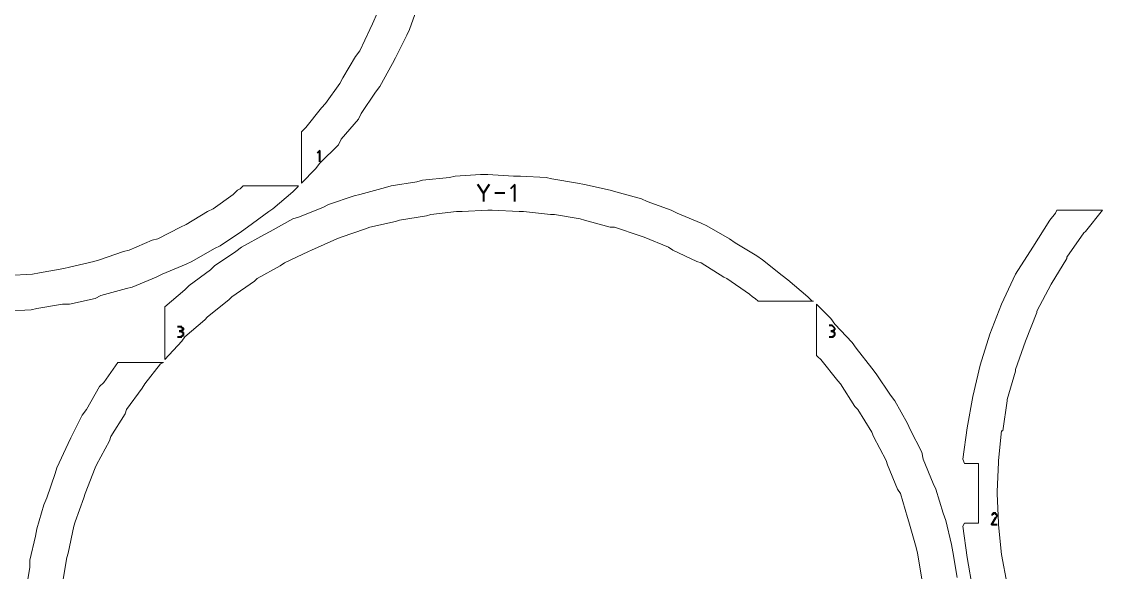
# Model space of a CAD drawing. Header units: millimetres. Extents: x -99 to 99, y -143 to 131.
# Drawn here: x -32.9 to 43.1, y -36.7 to 2 of the extents above; entities that cross this region are included whole.
import ezdxf

# ---------------------------------------------------------------- set-up
doc = ezdxf.new("R2010")
doc.units = ezdxf.units.MM
doc.header["$MEASUREMENT"] = 0
doc.layers.add('layer 1', color=7, linetype='Continuous')

msp = doc.modelspace()

# ---------------------------------------------------------------- linework, layer by layer
at = {"layer": 'layer 1', "color": 5, "lineweight": 13}
for points in [[(-7.545, 3.4617), (-7.545, 3.4617), (-8.2435, 1.8636), (-8.2435, 1.8636)], [(-5.6427, 1.4641), (-5.6427, 1.4641), (-5.0447, 3.1627), (-5.0447, 3.1627)], [(-8.2435, 1.8636), (-8.2435, 1.8636), (-8.4446, 1.4641), (-8.4446, 1.4641)], [(-8.4446, 1.4641), (-8.4446, 1.4641), (-9.1431, -0.0361), (-9.1431, -0.0361)], [(-6.6428, -0.5362), (-6.6428, -0.5362), (-5.8438, 1.0619), (-5.8438, 1.0619)], [(-5.8438, 1.0619), (-5.8438, 1.0619), (-5.6427, 1.4641), (-5.6427, 1.4641)], [(-9.4448, -0.4383), (-9.4448, -0.4383), (-10.3443, -1.9385), (-10.3443, -1.9385)], [(-9.1431, -0.0361), (-9.1431, -0.0361), (-9.4448, -0.4383), (-9.4448, -0.4383)], [(-6.8439, -0.9384), (-6.8439, -0.9384), (-6.6428, -0.5362), (-6.6428, -0.5362)], [(-7.7435, -2.5364), (-7.7435, -2.5364), (-6.8439, -0.9384), (-6.8439, -0.9384)], [(-10.3443, -1.9385), (-10.3443, -1.9385), (-10.5454, -2.338), (-10.5454, -2.338)], [(-10.5454, -2.338), (-10.5454, -2.338), (-11.5455, -3.7377), (-11.5455, -3.7377)], [(-9.0452, -4.4362), (-9.0452, -4.4362), (-8.0451, -2.936), (-8.0451, -2.936)], [(-8.0451, -2.936), (-8.0451, -2.936), (-7.7435, -2.5364), (-7.7435, -2.5364)], [(-11.5455, -3.7377), (-11.5455, -3.7377), (-11.8445, -4.0366), (-11.8445, -4.0366)], [(-11.8445, -4.0366), (-11.8445, -4.0366), (-12.9452, -5.4363), (-12.9452, -5.4363)], [(-9.2437, -4.8383), (-9.2437, -4.8383), (-9.0452, -4.4362), (-9.0452, -4.4362)], [(-10.4449, -6.238), (-10.4449, -6.238), (-9.2437, -4.8383), (-9.2437, -4.8383)], [(-12.9452, -5.4363), (-12.9452, -5.4363), (-13.2442, -5.7379), (-13.2442, -5.7379)], [(-13.2442, -5.7379), (-13.2442, -5.7379), (-13.2442, -5.7379), (-13.2442, -5.7379)], [(-13.2442, -5.7379), (-13.2442, -5.7379), (-13.2442, -9.3362), (-13.2442, -9.3362)], [(-11.9451, -7.9366), (-11.9451, -7.9366), (-10.6433, -6.6375), (-10.6433, -6.6375)], [(-10.6433, -6.6375), (-10.6433, -6.6375), (-10.4449, -6.238), (-10.4449, -6.238)], [(-13.2442, -9.3362), (-13.2442, -9.3362), (-12.244, -8.3388), (-12.244, -8.3388)], [(-12.244, -8.3388), (-12.244, -8.3388), (-11.9451, -7.9366), (-11.9451, -7.9366)], [(-2.8434, -8.9367), (-2.8434, -8.9367), (-4.7431, -9.1378), (-4.7431, -9.1378)], [(-2.4439, -8.8362), (-2.4439, -8.8362), (-2.8434, -8.9367), (-2.8434, -8.9367)], [(-0.6447, -8.7383), (-0.6447, -8.7383), (-2.4439, -8.8362), (-2.4439, -8.8362)], [(-0.1447, -8.7383), (-0.1447, -8.7383), (-0.6447, -8.7383), (-0.6447, -8.7383)], [(1.6572, -8.8362), (1.6572, -8.8362), (-0.1447, -8.7383), (-0.1447, -8.7383)], [(2.1572, -8.8362), (2.1572, -8.8362), (1.6572, -8.8362), (1.6572, -8.8362)], [(3.9564, -8.9367), (3.9564, -8.9367), (2.1572, -8.8362), (2.1572, -8.8362)], [(4.3559, -9.0373), (4.3559, -9.0373), (3.9564, -8.9367), (3.9564, -8.9367)], [(6.1577, -9.3362), (6.1577, -9.3362), (4.3559, -9.0373), (4.3559, -9.0373)], [(-17.7447, -9.8363), (-17.7447, -9.8363), (-18.0437, -10.1379), (-18.0437, -10.1379)], [(-17.5437, -9.7384), (-17.5437, -9.7384), (-17.7447, -9.8363), (-17.7447, -9.8363)], [(-17.3452, -9.5373), (-17.3452, -9.5373), (-17.5437, -9.7384), (-17.5437, -9.7384)], [(-13.4453, -9.5373), (-13.4453, -9.5373), (-17.3452, -9.5373), (-17.3452, -9.5373)], [(-13.8448, -9.9369), (-13.8448, -9.9369), (-13.5458, -9.6379), (-13.5458, -9.6379)], [(-13.5458, -9.6379), (-13.5458, -9.6379), (-13.4453, -9.5373), (-13.4453, -9.5373)], [(-7.344, -9.6379), (-7.344, -9.6379), (-9.1431, -10.1379), (-9.1431, -10.1379)], [(-6.9444, -9.5373), (-6.9444, -9.5373), (-7.344, -9.6379), (-7.344, -9.6379)], [(-5.1426, -9.2383), (-5.1426, -9.2383), (-6.9444, -9.5373), (-6.9444, -9.5373)], [(-4.7431, -9.1378), (-4.7431, -9.1378), (-5.1426, -9.2383), (-5.1426, -9.2383)], [(6.6578, -9.4368), (6.6578, -9.4368), (6.1577, -9.3362), (6.1577, -9.3362)], [(8.457, -9.8363), (8.457, -9.8363), (6.6578, -9.4368), (6.6578, -9.4368)], [(8.8565, -9.9369), (8.8565, -9.9369), (8.457, -9.8363), (8.457, -9.8363)], [(-18.0437, -10.1379), (-18.0437, -10.1379), (-19.446, -11.1381), (-19.446, -11.1381)], [(-15.2444, -11.1381), (-15.2444, -11.1381), (-13.8448, -9.9369), (-13.8448, -9.9369)], [(-9.5453, -10.2385), (-9.5453, -10.2385), (-11.3445, -10.8364), (-11.3445, -10.8364)], [(-9.1431, -10.1379), (-9.1431, -10.1379), (-9.5453, -10.2385), (-9.5453, -10.2385)], [(10.6583, -10.4369), (10.6583, -10.4369), (8.8565, -9.9369), (8.8565, -9.9369)], [(11.0578, -10.638), (11.0578, -10.638), (10.6583, -10.4369), (10.6583, -10.4369)], [(-19.8455, -11.3365), (-19.8455, -11.3365), (-21.3457, -12.2387), (-21.3457, -12.2387)], [(-19.446, -11.1381), (-19.446, -11.1381), (-19.8455, -11.3365), (-19.8455, -11.3365)], [(-17.0436, -12.4372), (-17.0436, -12.4372), (-15.546, -11.3365), (-15.546, -11.3365)], [(-15.546, -11.3365), (-15.546, -11.3365), (-15.2444, -11.1381), (-15.2444, -11.1381)], [(-11.744, -11.0375), (-11.744, -11.0375), (-13.4453, -11.7387), (-13.4453, -11.7387)], [(-11.3445, -10.8364), (-11.3445, -10.8364), (-11.744, -11.0375), (-11.744, -11.0375)], [(-4.1452, -11.5376), (-4.1452, -11.5376), (-2.3433, -11.3365), (-2.3433, -11.3365)], [(-2.3433, -11.3365), (-2.3433, -11.3365), (-1.9438, -11.3365), (-1.9438, -11.3365)], [(-1.9438, -11.3365), (-1.9438, -11.3365), (-0.1447, -11.2386), (-0.1447, -11.2386)], [(-0.1447, -11.2386), (-0.1447, -11.2386), (0.157, -11.2386), (0.157, -11.2386)], [(0.157, -11.2386), (0.157, -11.2386), (2.0567, -11.3365), (2.0567, -11.3365)], [(2.0567, -11.3365), (2.0567, -11.3365), (2.3557, -11.3365), (2.3557, -11.3365)], [(2.3557, -11.3365), (2.3557, -11.3365), (4.258, -11.5376), (4.258, -11.5376)], [(12.7564, -11.2386), (12.7564, -11.2386), (11.0578, -10.638), (11.0578, -10.638)], [(13.1586, -11.437), (13.1586, -11.437), (12.7564, -11.2386), (12.7564, -11.2386)], [(39.8604, -11.2386), (39.8604, -11.2386), (39.7598, -11.437), (39.7598, -11.437)], [(43.0592, -11.2386), (43.0592, -11.2386), (39.8604, -11.2386), (39.8604, -11.2386)], [(41.8606, -12.7388), (41.8606, -12.7388), (43.0592, -11.2386), (43.0592, -11.2386)], [(-13.8448, -11.8366), (-13.8448, -11.8366), (-15.4455, -12.7388), (-15.4455, -12.7388)], [(-13.4453, -11.7387), (-13.4453, -11.7387), (-13.8448, -11.8366), (-13.8448, -11.8366)], [(-8.4446, -12.4372), (-8.4446, -12.4372), (-6.6428, -12.0376), (-6.6428, -12.0376)], [(-6.6428, -12.0376), (-6.6428, -12.0376), (-6.3438, -11.9371), (-6.3438, -11.9371)], [(-6.3438, -11.9371), (-6.3438, -11.9371), (-4.4441, -11.6381), (-4.4441, -11.6381)], [(-4.4441, -11.6381), (-4.4441, -11.6381), (-4.1452, -11.5376), (-4.1452, -11.5376)], [(4.258, -11.5376), (4.258, -11.5376), (4.557, -11.5376), (4.557, -11.5376)], [(4.557, -11.5376), (4.557, -11.5376), (6.3562, -11.8366), (6.3562, -11.8366)], [(6.3562, -11.8366), (6.3562, -11.8366), (6.6578, -11.9371), (6.6578, -11.9371)], [(6.6578, -11.9371), (6.6578, -11.9371), (8.457, -12.4372), (8.457, -12.4372)], [(14.8572, -12.1382), (14.8572, -12.1382), (13.1586, -11.437), (13.1586, -11.437)], [(15.2567, -12.3366), (15.2567, -12.3366), (14.8572, -12.1382), (14.8572, -12.1382)], [(39.3603, -11.9371), (39.3603, -11.9371), (38.1591, -13.8368), (38.1591, -13.8368)], [(39.7598, -11.437), (39.7598, -11.437), (39.3603, -11.9371), (39.3603, -11.9371)], [(-21.7452, -12.4372), (-21.7452, -12.4372), (-23.346, -13.2388), (-23.346, -13.2388)], [(-21.3457, -12.2387), (-21.3457, -12.2387), (-21.7452, -12.4372), (-21.7452, -12.4372)], [(-18.9459, -13.7389), (-18.9459, -13.7389), (-17.4458, -12.7388), (-17.4458, -12.7388)], [(-17.4458, -12.7388), (-17.4458, -12.7388), (-17.0436, -12.4372), (-17.0436, -12.4372)], [(-15.4455, -12.7388), (-15.4455, -12.7388), (-15.845, -12.9372), (-15.845, -12.9372)], [(-10.4449, -13.1383), (-10.4449, -13.1383), (-8.7436, -12.5377), (-8.7436, -12.5377)], [(-8.7436, -12.5377), (-8.7436, -12.5377), (-8.4446, -12.4372), (-8.4446, -12.4372)], [(8.457, -12.4372), (8.457, -12.4372), (8.7559, -12.4372), (8.7559, -12.4372)], [(8.7559, -12.4372), (8.7559, -12.4372), (10.5577, -13.0378), (10.5577, -13.0378)], [(16.8575, -13.2388), (16.8575, -13.2388), (15.2567, -12.3366), (15.2567, -12.3366)], [(40.5589, -14.538), (40.5589, -14.538), (41.7601, -12.8367), (41.7601, -12.8367)], [(41.7601, -12.8367), (41.7601, -12.8367), (41.8606, -12.7388), (41.8606, -12.7388)], [(-23.7455, -13.3367), (-23.7455, -13.3367), (-25.3462, -14.0379), (-25.3462, -14.0379)], [(-23.346, -13.2388), (-23.346, -13.2388), (-23.7455, -13.3367), (-23.7455, -13.3367)], [(-15.845, -12.9372), (-15.845, -12.9372), (-17.4458, -13.8368), (-17.4458, -13.8368)], [(-12.5457, -14.0379), (-12.5457, -14.0379), (-10.7439, -13.2388), (-10.7439, -13.2388)], [(-10.7439, -13.2388), (-10.7439, -13.2388), (-10.4449, -13.1383), (-10.4449, -13.1383)], [(10.5577, -13.0378), (10.5577, -13.0378), (10.8567, -13.1383), (10.8567, -13.1383)], [(10.8567, -13.1383), (10.8567, -13.1383), (12.558, -13.8368), (12.558, -13.8368)], [(17.257, -13.5378), (17.257, -13.5378), (16.8575, -13.2388), (16.8575, -13.2388)], [(18.7572, -14.4374), (18.7572, -14.4374), (17.257, -13.5378), (17.257, -13.5378)], [(-25.7457, -14.1384), (-25.7457, -14.1384), (-27.4444, -14.7364), (-27.4444, -14.7364)], [(-25.3462, -14.0379), (-25.3462, -14.0379), (-25.7457, -14.1384), (-25.7457, -14.1384)], [(-20.9462, -14.8369), (-20.9462, -14.8369), (-19.3455, -13.9373), (-19.3455, -13.9373)], [(-19.3455, -13.9373), (-19.3455, -13.9373), (-18.9459, -13.7389), (-18.9459, -13.7389)], [(-17.8453, -14.1384), (-17.8453, -14.1384), (-19.3455, -15.1386), (-19.3455, -15.1386)], [(-17.4458, -13.8368), (-17.4458, -13.8368), (-17.8453, -14.1384), (-17.8453, -14.1384)], [(-14.4454, -14.9375), (-14.4454, -14.9375), (-12.7441, -14.1384), (-12.7441, -14.1384)], [(-12.7441, -14.1384), (-12.7441, -14.1384), (-12.5457, -14.0379), (-12.5457, -14.0379)], [(12.558, -13.8368), (12.558, -13.8368), (12.857, -14.0379), (12.857, -14.0379)], [(12.857, -14.0379), (12.857, -14.0379), (14.5582, -14.8369), (14.5582, -14.8369)], [(38.1591, -13.8368), (38.1591, -13.8368), (36.9579, -15.7365), (36.9579, -15.7365)], [(-27.8465, -14.8369), (-27.8465, -14.8369), (-29.5452, -15.2364), (-29.5452, -15.2364)], [(-27.4444, -14.7364), (-27.4444, -14.7364), (-27.8465, -14.8369), (-27.8465, -14.8369)], [(-23.0443, -15.7365), (-23.0443, -15.7365), (-21.3457, -15.038), (-21.3457, -15.038)], [(-21.3457, -15.038), (-21.3457, -15.038), (-20.9462, -14.8369), (-20.9462, -14.8369)], [(-19.3455, -15.1386), (-19.3455, -15.1386), (-19.6444, -15.4375), (-19.6444, -15.4375)], [(-16.3451, -16.0381), (-16.3451, -16.0381), (-14.7444, -15.1386), (-14.7444, -15.1386)], [(-14.7444, -15.1386), (-14.7444, -15.1386), (-14.4454, -14.9375), (-14.4454, -14.9375)], [(14.5582, -14.8369), (14.5582, -14.8369), (14.8572, -14.9375), (14.8572, -14.9375)], [(14.8572, -14.9375), (14.8572, -14.9375), (16.458, -15.9376), (16.458, -15.9376)], [(19.1567, -14.7364), (19.1567, -14.7364), (18.7572, -14.4374), (18.7572, -14.4374)], [(20.559, -15.8371), (20.559, -15.8371), (19.1567, -14.7364), (19.1567, -14.7364)], [(39.4582, -16.4377), (39.4582, -16.4377), (40.5589, -14.6385), (40.5589, -14.6385)], [(40.5589, -14.6385), (40.5589, -14.6385), (40.5589, -14.538), (40.5589, -14.538)], [(-32.146, -15.7365), (-32.146, -15.7365), (-33.8473, -15.8371), (-33.8473, -15.8371)], [(-31.6459, -15.6386), (-31.6459, -15.6386), (-32.146, -15.7365), (-32.146, -15.7365)], [(-29.9447, -15.337), (-29.9447, -15.337), (-31.6459, -15.6386), (-31.6459, -15.6386)], [(-29.5452, -15.2364), (-29.5452, -15.2364), (-29.9447, -15.337), (-29.9447, -15.337)], [(-25.1451, -16.6388), (-25.1451, -16.6388), (-23.4465, -15.9376), (-23.4465, -15.9376)], [(-23.4465, -15.9376), (-23.4465, -15.9376), (-23.0443, -15.7365), (-23.0443, -15.7365)], [(-19.6444, -15.4375), (-19.6444, -15.4375), (-21.1446, -16.5382), (-21.1446, -16.5382)], [(16.458, -15.9376), (16.458, -15.9376), (16.6564, -16.0381), (16.6564, -16.0381)], [(20.9585, -16.1387), (20.9585, -16.1387), (20.559, -15.8371), (20.559, -15.8371)], [(36.9579, -15.7365), (36.9579, -15.7365), (35.9604, -17.8373), (35.9604, -17.8373)], [(-25.5447, -16.7366), (-25.5447, -16.7366), (-25.1451, -16.6388), (-25.1451, -16.6388)], [(-21.1446, -16.5382), (-21.1446, -16.5382), (-21.4463, -16.8372), (-21.4463, -16.8372)], [(-18.1443, -17.3372), (-18.1443, -17.3372), (-16.5435, -16.2366), (-16.5435, -16.2366)], [(-16.5435, -16.2366), (-16.5435, -16.2366), (-16.3451, -16.0381), (-16.3451, -16.0381)], [(16.6564, -16.0381), (16.6564, -16.0381), (18.2571, -17.1388), (18.2571, -17.1388)], [(22.3582, -17.3372), (22.3582, -17.3372), (20.9585, -16.1387), (20.9585, -16.1387)], [(38.4581, -18.3374), (38.4581, -18.3374), (39.4582, -16.4377), (39.4582, -16.4377)], [(39.4582, -16.4377), (39.4582, -16.4377), (39.4582, -16.4377), (39.4582, -16.4377)], [(-29.5452, -17.8373), (-29.5452, -17.8373), (-27.746, -17.4378), (-27.746, -17.4378)], [(-27.746, -17.4378), (-27.746, -17.4378), (-27.3465, -17.2367), (-27.3465, -17.2367)], [(-27.3465, -17.2367), (-27.3465, -17.2367), (-25.5447, -16.7366), (-25.5447, -16.7366)], [(-21.4463, -16.8372), (-21.4463, -16.8372), (-22.8459, -18.0384), (-22.8459, -18.0384)], [(-18.3453, -17.5383), (-18.3453, -17.5383), (-18.1443, -17.3372), (-18.1443, -17.3372)], [(18.2571, -17.1388), (18.2571, -17.1388), (18.4582, -17.3372), (18.4582, -17.3372)], [(18.4582, -17.3372), (18.4582, -17.3372), (18.6566, -17.4378), (18.6566, -17.4378)], [(18.6566, -17.4378), (18.6566, -17.4378), (18.8577, -17.6389), (18.8577, -17.6389)], [(22.6571, -17.6389), (22.6571, -17.6389), (22.3582, -17.3372), (22.3582, -17.3372)], [(-32.2465, -18.2368), (-32.2465, -18.2368), (-31.847, -18.1389), (-31.847, -18.1389)], [(-31.847, -18.1389), (-31.847, -18.1389), (-30.0452, -17.8373), (-30.0452, -17.8373)], [(-30.0452, -17.8373), (-30.0452, -17.8373), (-29.5452, -17.8373), (-29.5452, -17.8373)], [(-22.8459, -18.0384), (-22.8459, -18.0384), (-22.8459, -18.1389), (-22.8459, -18.1389)], [(-22.8459, -18.1389), (-22.8459, -18.1389), (-22.8459, -21.7373), (-22.8459, -21.7373)], [(-19.8455, -18.7369), (-19.8455, -18.7369), (-18.3453, -17.5383), (-18.3453, -17.5383)], [(18.8577, -17.6389), (18.8577, -17.6389), (22.7577, -17.6389), (22.7577, -17.6389)], [(22.7577, -17.6389), (22.7577, -17.6389), (22.6571, -17.6389), (22.6571, -17.6389)], [(23.9589, -18.8374), (23.9589, -18.8374), (22.9588, -17.8373), (22.9588, -17.8373)], [(22.9588, -17.8373), (22.9588, -17.8373), (22.9588, -21.4383), (22.9588, -21.4383)], [(35.9604, -17.8373), (35.9604, -17.8373), (35.1587, -19.9381), (35.1587, -19.9381)], [(-34.0457, -18.3374), (-34.0457, -18.3374), (-32.2465, -18.2368), (-32.2465, -18.2368)], [(-21.4463, -20.1392), (-21.4463, -20.1392), (-20.044, -18.938), (-20.044, -18.938)], [(-20.044, -18.938), (-20.044, -18.938), (-19.8455, -18.7369), (-19.8455, -18.7369)], [(24.2579, -19.2369), (24.2579, -19.2369), (23.9589, -18.8374), (23.9589, -18.8374)], [(37.659, -20.4382), (37.659, -20.4382), (38.4581, -18.4379), (38.4581, -18.4379)], [(38.4581, -18.4379), (38.4581, -18.4379), (38.4581, -18.3374), (38.4581, -18.3374)], [(25.4591, -20.5387), (25.4591, -20.5387), (24.2579, -19.2369), (24.2579, -19.2369)], [(-22.8459, -21.7373), (-22.8459, -21.7373), (-21.6447, -20.4382), (-21.6447, -20.4382)], [(-21.6447, -20.4382), (-21.6447, -20.4382), (-21.4463, -20.1392), (-21.4463, -20.1392)], [(35.1587, -19.9381), (35.1587, -19.9381), (34.4602, -22.1368), (34.4602, -22.1368)], [(36.9579, -22.4384), (36.9579, -22.4384), (37.659, -20.4382), (37.659, -20.4382)], [(37.659, -20.4382), (37.659, -20.4382), (37.659, -20.4382), (37.659, -20.4382)], [(25.7581, -20.9382), (25.7581, -20.9382), (25.4591, -20.5387), (25.4591, -20.5387)], [(26.8587, -22.3379), (26.8587, -22.3379), (25.7581, -20.9382), (25.7581, -20.9382)], [(-26.1453, -21.9383), (-26.1453, -21.9383), (-27.1454, -23.338), (-27.1454, -23.338)], [(-22.9464, -21.9383), (-22.9464, -21.9383), (-26.1453, -21.9383), (-26.1453, -21.9383)], [(-23.1449, -22.0389), (-23.1449, -22.0389), (-22.9464, -21.9383), (-22.9464, -21.9383)], [(22.9588, -21.4383), (22.9588, -21.4383), (23.0593, -21.5388), (23.0593, -21.5388)], [(23.0593, -21.5388), (23.0593, -21.5388), (23.2577, -21.7373), (23.2577, -21.7373)], [(23.2577, -21.7373), (23.2577, -21.7373), (24.459, -23.2374), (24.459, -23.2374)], [(-24.2455, -23.4385), (-24.2455, -23.4385), (-23.1449, -22.0389), (-23.1449, -22.0389)], [(27.1577, -22.7374), (27.1577, -22.7374), (26.8587, -22.3379), (26.8587, -22.3379)], [(28.1578, -24.2376), (28.1578, -24.2376), (27.1577, -22.7374), (27.1577, -22.7374)], [(34.4602, -22.1368), (34.4602, -22.1368), (33.9601, -24.3381), (33.9601, -24.3381)], [(36.3599, -24.5392), (36.3599, -24.5392), (36.9579, -22.539), (36.9579, -22.539)], [(36.9579, -22.539), (36.9579, -22.539), (36.9579, -22.4384), (36.9579, -22.4384)], [(-27.1454, -23.338), (-27.1454, -23.338), (-27.4444, -23.637), (-27.4444, -23.637)], [(-24.4466, -23.7375), (-24.4466, -23.7375), (-24.2455, -23.4385), (-24.2455, -23.4385)], [(24.459, -23.2374), (24.459, -23.2374), (24.6574, -23.4385), (24.6574, -23.4385)], [(24.6574, -23.4385), (24.6574, -23.4385), (25.6575, -25.0393), (25.6575, -25.0393)], [(-27.4444, -23.637), (-27.4444, -23.637), (-28.3466, -25.2377), (-28.3466, -25.2377)], [(-25.5447, -25.2377), (-25.5447, -25.2377), (-24.4466, -23.7375), (-24.4466, -23.7375)], [(28.4595, -24.6371), (28.4595, -24.6371), (28.1578, -24.2376), (28.1578, -24.2376)], [(25.6575, -25.0393), (25.6575, -25.0393), (25.8586, -25.2377), (25.8586, -25.2377)], [(29.359, -26.2378), (29.359, -26.2378), (28.4595, -24.6371), (28.4595, -24.6371)], [(33.9601, -24.3381), (33.9601, -24.3381), (33.558, -26.5368), (33.558, -26.5368)], [(36.0583, -26.7379), (36.0583, -26.7379), (36.3599, -24.6371), (36.3599, -24.6371)], [(36.3599, -24.6371), (36.3599, -24.6371), (36.3599, -24.5392), (36.3599, -24.5392)], [(-28.6456, -25.6372), (-28.6456, -25.6372), (-29.4446, -27.238), (-29.4446, -27.238)], [(-28.3466, -25.2377), (-28.3466, -25.2377), (-28.6456, -25.6372), (-28.6456, -25.6372)], [(-26.6453, -27.1374), (-26.6453, -27.1374), (-25.6452, -25.5393), (-25.6452, -25.5393)], [(-25.6452, -25.5393), (-25.6452, -25.5393), (-25.5447, -25.2377), (-25.5447, -25.2377)], [(25.8586, -25.2377), (25.8586, -25.2377), (26.8587, -26.8384), (26.8587, -26.8384)], [(29.5575, -26.6373), (29.5575, -26.6373), (29.359, -26.2378), (29.359, -26.2378)], [(33.558, -26.5368), (33.558, -26.5368), (33.259, -28.7381), (33.259, -28.7381)], [(-29.4446, -27.238), (-29.4446, -27.238), (-29.6457, -27.6375), (-29.6457, -27.6375)], [(-26.7459, -27.439), (-26.7459, -27.439), (-26.6453, -27.1374), (-26.6453, -27.1374)], [(26.8587, -26.8384), (26.8587, -26.8384), (26.9593, -27.1374), (26.9593, -27.1374)], [(26.9593, -27.1374), (26.9593, -27.1374), (27.8588, -28.8387), (27.8588, -28.8387)], [(30.3592, -28.2381), (30.3592, -28.2381), (29.5575, -26.6373), (29.5575, -26.6373)], [(35.7593, -28.8387), (35.7593, -28.8387), (35.9604, -26.7379), (35.9604, -26.7379)], [(35.9604, -26.7379), (35.9604, -26.7379), (36.0583, -26.7379), (36.0583, -26.7379)], [(-29.6457, -27.6375), (-29.6457, -27.6375), (-30.4447, -29.3388), (-30.4447, -29.3388)], [(-27.6454, -29.1377), (-27.6454, -29.1377), (-26.7459, -27.439), (-26.7459, -27.439)], [(27.8588, -28.8387), (27.8588, -28.8387), (27.9594, -29.1377), (27.9594, -29.1377)], [(30.4597, -28.7381), (30.4597, -28.7381), (30.3592, -28.2381), (30.3592, -28.2381)], [(31.1582, -30.4394), (31.1582, -30.4394), (30.4597, -28.7381), (30.4597, -28.7381)], [(33.259, -28.7381), (33.259, -28.7381), (33.3595, -29.0371), (33.3595, -29.0371)], [(35.7593, -28.9392), (35.7593, -28.9392), (35.7593, -28.8387), (35.7593, -28.8387)], [(-30.4447, -29.3388), (-30.4447, -29.3388), (-30.5453, -29.7383), (-30.5453, -29.7383)], [(-28.4445, -31.1379), (-28.4445, -31.1379), (-27.746, -29.3388), (-27.746, -29.3388)], [(-27.746, -29.3388), (-27.746, -29.3388), (-27.6454, -29.1377), (-27.6454, -29.1377)], [(27.9594, -29.1377), (27.9594, -29.1377), (28.6579, -30.8389), (28.6579, -30.8389)], [(33.3595, -29.0371), (33.3595, -29.0371), (34.3597, -29.0371), (34.3597, -29.0371)], [(34.3597, -29.0371), (34.3597, -29.0371), (34.3597, -33.2387), (34.3597, -33.2387)], [(35.6588, -31.0374), (35.6588, -31.0374), (35.7593, -28.9392), (35.7593, -28.9392)], [(-30.5453, -29.7383), (-30.5453, -29.7383), (-31.1459, -31.4395), (-31.1459, -31.4395)], [(-28.545, -31.4395), (-28.545, -31.4395), (-28.4445, -31.1379), (-28.4445, -31.1379)], [(28.6579, -30.8389), (28.6579, -30.8389), (28.859, -31.1379), (28.859, -31.1379)], [(28.859, -31.1379), (28.859, -31.1379), (29.359, -32.8392), (29.359, -32.8392)], [(31.3593, -30.8389), (31.3593, -30.8389), (31.1582, -30.4394), (31.1582, -30.4394)], [(31.8594, -32.5376), (31.8594, -32.5376), (31.3593, -30.8389), (31.3593, -30.8389)], [(35.6588, -31.1379), (35.6588, -31.1379), (35.6588, -31.0374), (35.6588, -31.0374)], [(35.7593, -33.2387), (35.7593, -33.2387), (35.6588, -31.1379), (35.6588, -31.1379)], [(-31.1459, -31.4395), (-31.1459, -31.4395), (-31.347, -31.9396), (-31.347, -31.9396)], [(-29.1456, -33.1382), (-29.1456, -33.1382), (-28.545, -31.4395), (-28.545, -31.4395)], [(-31.347, -31.9396), (-31.347, -31.9396), (-31.847, -33.6382), (-31.847, -33.6382)], [(32.0578, -33.0376), (32.0578, -33.0376), (31.8594, -32.5376), (31.8594, -32.5376)], [(-29.2462, -33.4371), (-29.2462, -33.4371), (-29.1456, -33.1382), (-29.1456, -33.1382)], [(29.359, -32.8392), (29.359, -32.8392), (29.4596, -33.1382), (29.4596, -33.1382)], [(29.4596, -33.1382), (29.4596, -33.1382), (29.9596, -34.9373), (29.9596, -34.9373)], [(32.4599, -34.7389), (32.4599, -34.7389), (32.0578, -33.0376), (32.0578, -33.0376)], [(33.3595, -33.2387), (33.3595, -33.2387), (33.259, -33.4371), (33.259, -33.4371)], [(34.3597, -33.2387), (34.3597, -33.2387), (33.3595, -33.2387), (33.3595, -33.2387)], [(35.7593, -33.3392), (35.7593, -33.3392), (35.7593, -33.2387), (35.7593, -33.2387)], [(35.9604, -35.4374), (35.9604, -35.4374), (35.7593, -33.3392), (35.7593, -33.3392)], [(-31.9449, -34.1383), (-31.9449, -34.1383), (-32.3471, -35.8395), (-32.3471, -35.8395)], [(-31.847, -33.6382), (-31.847, -33.6382), (-31.9449, -34.1383), (-31.9449, -34.1383)], [(-29.6457, -35.3395), (-29.6457, -35.3395), (-29.2462, -33.4371), (-29.2462, -33.4371)], [(33.259, -33.4371), (33.259, -33.4371), (33.558, -35.6385), (33.558, -35.6385)], [(29.9596, -34.9373), (29.9596, -34.9373), (30.0575, -35.3395), (30.0575, -35.3395)], [(32.5578, -35.239), (32.5578, -35.239), (32.4599, -34.7389), (32.4599, -34.7389)], [(-30.0452, -37.4376), (-30.0452, -37.4376), (-29.7462, -35.6385), (-29.7462, -35.6385)], [(-29.7462, -35.6385), (-29.7462, -35.6385), (-29.6457, -35.3395), (-29.6457, -35.3395)], [(30.0575, -35.3395), (30.0575, -35.3395), (30.3592, -37.1387), (30.3592, -37.1387)], [(32.8595, -37.0381), (32.8595, -37.0381), (32.5578, -35.239), (32.5578, -35.239)], [(33.558, -35.6385), (33.558, -35.6385), (33.9601, -37.9377), (33.9601, -37.9377)], [(36.3599, -37.5382), (36.3599, -37.5382), (35.9604, -35.4374), (35.9604, -35.4374)], [(35.9604, -35.4374), (35.9604, -35.4374), (35.9604, -35.4374), (35.9604, -35.4374)], [(-32.3471, -36.3396), (-32.3471, -36.3396), (-32.6461, -38.1388), (-32.6461, -38.1388)], [(-32.3471, -35.8395), (-32.3471, -35.8395), (-32.3471, -36.3396), (-32.3471, -36.3396)]]:
    msp.add_open_spline(points, degree=3, dxfattribs=at)
at = {"layer": 'layer 1', "color": 1, "lineweight": 40}
for points in [[(-11.9451, -7.037), (-11.9451, -7.037), (-12.1435, -7.2381), (-12.1435, -7.2381)], [(-11.9451, -7.8387), (-11.9451, -7.8387), (-11.9451, -7.037), (-11.9451, -7.037)], [(-0.4436, -10.0374), (-0.4436, -10.0374), (-0.8431, -9.4368), (-0.8431, -9.4368)], [(-0.0441, -9.4368), (-0.0441, -9.4368), (-0.4436, -10.0374), (-0.4436, -10.0374)], [(1.7577, -9.4368), (1.7577, -9.4368), (1.4561, -9.7384), (1.4561, -9.7384)], [(1.7577, -10.638), (1.7577, -10.638), (1.7577, -9.4368), (1.7577, -9.4368)], [(-0.4436, -9.9369), (-0.4436, -9.9369), (-0.4436, -10.638), (-0.4436, -10.638)], [(1.0566, -10.0374), (1.0566, -10.0374), (0.3554, -10.0374), (0.3554, -10.0374)], [(-21.7452, -19.438), (-21.7452, -19.438), (-21.9463, -19.438), (-21.9463, -19.438)], [(-21.7452, -19.737), (-21.7452, -19.737), (-21.8458, -19.737), (-21.8458, -19.737)], [(-21.8458, -19.737), (-21.8458, -19.737), (-21.7452, -19.737), (-21.7452, -19.737)], [(-21.6447, -19.438), (-21.6447, -19.438), (-21.7452, -19.438), (-21.7452, -19.438)], [(-21.7452, -19.438), (-21.7452, -19.438), (-21.7452, -19.438), (-21.7452, -19.438)], [(-21.7452, -19.438), (-21.7452, -19.438), (-21.7452, -19.438), (-21.7452, -19.438)], [(-21.6447, -19.737), (-21.6447, -19.737), (-21.7452, -19.737), (-21.7452, -19.737)], [(-21.7452, -19.737), (-21.7452, -19.737), (-21.7452, -19.737), (-21.7452, -19.737)], [(-21.7452, -19.737), (-21.7452, -19.737), (-21.7452, -19.737), (-21.7452, -19.737)], [(-21.7452, -19.737), (-21.7452, -19.737), (-21.7452, -19.737), (-21.7452, -19.737)], [(-21.7452, -19.737), (-21.7452, -19.737), (-21.7452, -19.737), (-21.7452, -19.737)], [(-21.7452, -19.737), (-21.7452, -19.737), (-21.7452, -19.737), (-21.7452, -19.737)], [(-21.7452, -19.737), (-21.7452, -19.737), (-21.6447, -19.737), (-21.6447, -19.737)], [(-21.6447, -19.5386), (-21.6447, -19.5386), (-21.6447, -19.438), (-21.6447, -19.438)], [(-21.6447, -19.438), (-21.6447, -19.438), (-21.6447, -19.438), (-21.6447, -19.438)], [(-21.6447, -19.438), (-21.6447, -19.438), (-21.6447, -19.438), (-21.6447, -19.438)], [(-21.6447, -19.438), (-21.6447, -19.438), (-21.6447, -19.438), (-21.6447, -19.438)], [(-21.5442, -19.5386), (-21.5442, -19.5386), (-21.6447, -19.5386), (-21.6447, -19.5386)], [(-21.6447, -19.737), (-21.6447, -19.737), (-21.6447, -19.6391), (-21.6447, -19.6391)], [(-21.6447, -19.6391), (-21.6447, -19.6391), (-21.6447, -19.6391), (-21.6447, -19.6391)], [(-21.6447, -19.6391), (-21.6447, -19.6391), (-21.6447, -19.6391), (-21.6447, -19.6391)], [(-21.6447, -19.6391), (-21.6447, -19.6391), (-21.5442, -19.6391), (-21.5442, -19.6391)], [(-21.6447, -19.8376), (-21.6447, -19.8376), (-21.6447, -19.737), (-21.6447, -19.737)], [(-21.6447, -19.737), (-21.6447, -19.737), (-21.6447, -19.737), (-21.6447, -19.737)], [(-21.6447, -19.737), (-21.6447, -19.737), (-21.6447, -19.737), (-21.6447, -19.737)], [(-21.5442, -19.6391), (-21.5442, -19.6391), (-21.5442, -19.5386), (-21.5442, -19.5386)], [(-21.5442, -19.5386), (-21.5442, -19.5386), (-21.5442, -19.5386), (-21.5442, -19.5386)], [(-21.5442, -19.5386), (-21.5442, -19.5386), (-21.5442, -19.5386), (-21.5442, -19.5386)], [(24.0594, -19.3375), (24.0594, -19.3375), (23.8583, -19.3375), (23.8583, -19.3375)], [(24.0594, -19.737), (24.0594, -19.737), (23.9589, -19.737), (23.9589, -19.737)], [(23.9589, -19.737), (23.9589, -19.737), (24.0594, -19.737), (24.0594, -19.737)], [(24.1573, -19.438), (24.1573, -19.438), (24.0594, -19.3375), (24.0594, -19.3375)], [(24.0594, -19.3375), (24.0594, -19.3375), (24.0594, -19.3375), (24.0594, -19.3375)], [(24.1573, -19.737), (24.1573, -19.737), (24.0594, -19.737), (24.0594, -19.737)], [(24.0594, -19.737), (24.0594, -19.737), (24.0594, -19.737), (24.0594, -19.737)], [(24.0594, -19.737), (24.0594, -19.737), (24.0594, -19.737), (24.0594, -19.737)], [(24.0594, -19.737), (24.0594, -19.737), (24.0594, -19.737), (24.0594, -19.737)], [(24.0594, -19.737), (24.0594, -19.737), (24.1573, -19.737), (24.1573, -19.737)], [(24.2579, -19.5386), (24.2579, -19.5386), (24.1573, -19.438), (24.1573, -19.438)], [(24.1573, -19.438), (24.1573, -19.438), (24.1573, -19.438), (24.1573, -19.438)], [(24.1573, -19.438), (24.1573, -19.438), (24.1573, -19.438), (24.1573, -19.438)], [(24.1573, -19.438), (24.1573, -19.438), (24.1573, -19.438), (24.1573, -19.438)], [(24.1573, -19.438), (24.1573, -19.438), (24.1573, -19.438), (24.1573, -19.438)], [(24.1573, -19.737), (24.1573, -19.737), (24.1573, -19.6391), (24.1573, -19.6391)], [(24.1573, -19.6391), (24.1573, -19.6391), (24.1573, -19.6391), (24.1573, -19.6391)], [(24.1573, -19.6391), (24.1573, -19.6391), (24.1573, -19.6391), (24.1573, -19.6391)], [(24.1573, -19.6391), (24.1573, -19.6391), (24.2579, -19.6391), (24.2579, -19.6391)], [(24.1573, -19.8376), (24.1573, -19.8376), (24.1573, -19.737), (24.1573, -19.737)], [(24.1573, -19.737), (24.1573, -19.737), (24.1573, -19.737), (24.1573, -19.737)], [(24.1573, -19.737), (24.1573, -19.737), (24.1573, -19.737), (24.1573, -19.737)], [(24.1573, -19.737), (24.1573, -19.737), (24.1573, -19.737), (24.1573, -19.737)], [(24.2579, -19.6391), (24.2579, -19.6391), (24.2579, -19.5386), (24.2579, -19.5386)], [(24.2579, -19.5386), (24.2579, -19.5386), (24.2579, -19.5386), (24.2579, -19.5386)], [(24.2579, -19.5386), (24.2579, -19.5386), (24.2579, -19.5386), (24.2579, -19.5386)], [(24.2579, -19.5386), (24.2579, -19.5386), (24.2579, -19.5386), (24.2579, -19.5386)], [(24.2579, -19.5386), (24.2579, -19.5386), (24.2579, -19.5386), (24.2579, -19.5386)], [(-21.9463, -20.1392), (-21.9463, -20.1392), (-21.7452, -20.1392), (-21.7452, -20.1392)], [(-21.7452, -20.1392), (-21.7452, -20.1392), (-21.7452, -20.1392), (-21.7452, -20.1392)], [(-21.7452, -20.1392), (-21.7452, -20.1392), (-21.7452, -20.1392), (-21.7452, -20.1392)], [(-21.7452, -20.1392), (-21.7452, -20.1392), (-21.7452, -20.1392), (-21.7452, -20.1392)], [(-21.7452, -20.1392), (-21.7452, -20.1392), (-21.6447, -20.1392), (-21.6447, -20.1392)], [(-21.5442, -19.8376), (-21.5442, -19.8376), (-21.6447, -19.8376), (-21.6447, -19.8376)], [(-21.6447, -19.8376), (-21.6447, -19.8376), (-21.6447, -19.8376), (-21.6447, -19.8376)], [(-21.6447, -19.8376), (-21.6447, -19.8376), (-21.6447, -19.8376), (-21.6447, -19.8376)], [(-21.6447, -20.1392), (-21.6447, -20.1392), (-21.6447, -20.0386), (-21.6447, -20.0386)], [(-21.6447, -20.0386), (-21.6447, -20.0386), (-21.6447, -20.0386), (-21.6447, -20.0386)], [(-21.6447, -20.0386), (-21.6447, -20.0386), (-21.6447, -20.0386), (-21.6447, -20.0386)], [(-21.6447, -20.0386), (-21.6447, -20.0386), (-21.5442, -20.0386), (-21.5442, -20.0386)], [(-21.6447, -20.1392), (-21.6447, -20.1392), (-21.6447, -20.1392), (-21.6447, -20.1392)], [(-21.5442, -19.9381), (-21.5442, -19.9381), (-21.5442, -19.8376), (-21.5442, -19.8376)], [(-21.5442, -20.0386), (-21.5442, -20.0386), (-21.5442, -19.9381), (-21.5442, -19.9381)], [(-21.5442, -19.9381), (-21.5442, -19.9381), (-21.5442, -19.9381), (-21.5442, -19.9381)], [(-21.5442, -19.9381), (-21.5442, -19.9381), (-21.5442, -19.9381), (-21.5442, -19.9381)], [(23.8583, -20.1392), (23.8583, -20.1392), (24.0594, -20.1392), (24.0594, -20.1392)], [(24.0594, -20.1392), (24.0594, -20.1392), (24.0594, -20.1392), (24.0594, -20.1392)], [(24.0594, -20.1392), (24.0594, -20.1392), (24.0594, -20.1392), (24.0594, -20.1392)], [(24.0594, -20.1392), (24.0594, -20.1392), (24.1573, -20.1392), (24.1573, -20.1392)], [(24.2579, -19.8376), (24.2579, -19.8376), (24.1573, -19.8376), (24.1573, -19.8376)], [(24.1573, -19.8376), (24.1573, -19.8376), (24.1573, -19.8376), (24.1573, -19.8376)], [(24.1573, -20.1392), (24.1573, -20.1392), (24.1573, -20.0386), (24.1573, -20.0386)], [(24.1573, -20.0386), (24.1573, -20.0386), (24.2579, -20.0386), (24.2579, -20.0386)], [(24.1573, -20.1392), (24.1573, -20.1392), (24.1573, -20.1392), (24.1573, -20.1392)], [(24.1573, -20.1392), (24.1573, -20.1392), (24.1573, -20.1392), (24.1573, -20.1392)], [(24.1573, -20.1392), (24.1573, -20.1392), (24.1573, -20.1392), (24.1573, -20.1392)], [(24.2579, -19.9381), (24.2579, -19.9381), (24.2579, -19.8376), (24.2579, -19.8376)], [(24.2579, -19.8376), (24.2579, -19.8376), (24.2579, -19.8376), (24.2579, -19.8376)], [(24.2579, -20.0386), (24.2579, -20.0386), (24.2579, -19.9381), (24.2579, -19.9381)], [(24.2579, -19.9381), (24.2579, -19.9381), (24.2579, -19.9381), (24.2579, -19.9381)], [(24.2579, -20.0386), (24.2579, -20.0386), (24.2579, -20.0386), (24.2579, -20.0386)], [(24.2579, -20.0386), (24.2579, -20.0386), (24.2579, -20.0386), (24.2579, -20.0386)], [(35.3598, -32.6381), (35.3598, -32.6381), (35.2592, -32.6381), (35.2592, -32.6381)], [(35.2592, -32.6381), (35.2592, -32.6381), (35.2592, -32.6381), (35.2592, -32.6381)], [(35.4603, -32.5376), (35.4603, -32.5376), (35.3598, -32.5376), (35.3598, -32.5376)], [(35.3598, -32.5376), (35.3598, -32.5376), (35.3598, -32.5376), (35.3598, -32.5376)], [(35.3598, -32.5376), (35.3598, -32.5376), (35.3598, -32.5376), (35.3598, -32.5376)], [(35.3598, -32.5376), (35.3598, -32.5376), (35.3598, -32.6381), (35.3598, -32.6381)], [(35.5582, -32.5376), (35.5582, -32.5376), (35.4603, -32.5376), (35.4603, -32.5376)], [(35.4603, -32.5376), (35.4603, -32.5376), (35.4603, -32.5376), (35.4603, -32.5376)], [(35.4603, -32.5376), (35.4603, -32.5376), (35.4603, -32.5376), (35.4603, -32.5376)], [(35.5582, -32.6381), (35.5582, -32.6381), (35.5582, -32.5376), (35.5582, -32.5376)], [(35.5582, -32.5376), (35.5582, -32.5376), (35.5582, -32.5376), (35.5582, -32.5376)], [(35.5582, -32.5376), (35.5582, -32.5376), (35.5582, -32.5376), (35.5582, -32.5376)], [(35.5582, -32.5376), (35.5582, -32.5376), (35.5582, -32.5376), (35.5582, -32.5376)], [(35.6588, -32.6381), (35.6588, -32.6381), (35.5582, -32.6381), (35.5582, -32.6381)], [(35.5582, -32.6381), (35.5582, -32.6381), (35.5582, -32.6381), (35.5582, -32.6381)], [(35.6588, -32.7386), (35.6588, -32.7386), (35.6588, -32.6381), (35.6588, -32.6381)], [(35.6588, -32.6381), (35.6588, -32.6381), (35.6588, -32.6381), (35.6588, -32.6381)], [(35.2592, -33.3392), (35.2592, -33.3392), (35.5582, -32.8392), (35.5582, -32.8392)], [(35.6588, -33.3392), (35.6588, -33.3392), (35.2592, -33.3392), (35.2592, -33.3392)], [(35.5582, -32.8392), (35.5582, -32.8392), (35.6588, -32.7386), (35.6588, -32.7386)], [(35.5582, -32.8392), (35.5582, -32.8392), (35.5582, -32.8392), (35.5582, -32.8392)], [(35.5582, -32.8392), (35.5582, -32.8392), (35.5582, -32.8392), (35.5582, -32.8392)], [(35.5582, -32.8392), (35.5582, -32.8392), (35.5582, -32.8392), (35.5582, -32.8392)], [(35.5582, -32.8392), (35.5582, -32.8392), (35.5582, -32.8392), (35.5582, -32.8392)], [(35.5582, -32.8392), (35.5582, -32.8392), (35.5582, -32.8392), (35.5582, -32.8392)], [(35.5582, -32.8392), (35.5582, -32.8392), (35.5582, -32.8392), (35.5582, -32.8392)], [(35.5582, -32.8392), (35.5582, -32.8392), (35.5582, -32.8392), (35.5582, -32.8392)], [(35.5582, -32.8392), (35.5582, -32.8392), (35.5582, -32.8392), (35.5582, -32.8392)], [(35.5582, -32.8392), (35.5582, -32.8392), (35.5582, -32.8392), (35.5582, -32.8392)], [(35.5582, -32.8392), (35.5582, -32.8392), (35.5582, -32.8392), (35.5582, -32.8392)], [(35.5582, -32.8392), (35.5582, -32.8392), (35.5582, -32.8392), (35.5582, -32.8392)], [(35.6588, -32.7386), (35.6588, -32.7386), (35.6588, -32.7386), (35.6588, -32.7386)], [(35.6588, -32.7386), (35.6588, -32.7386), (35.6588, -32.7386), (35.6588, -32.7386)]]:
    msp.add_open_spline(points, degree=3, dxfattribs=at)

doc.saveas('drawing.dxf')
